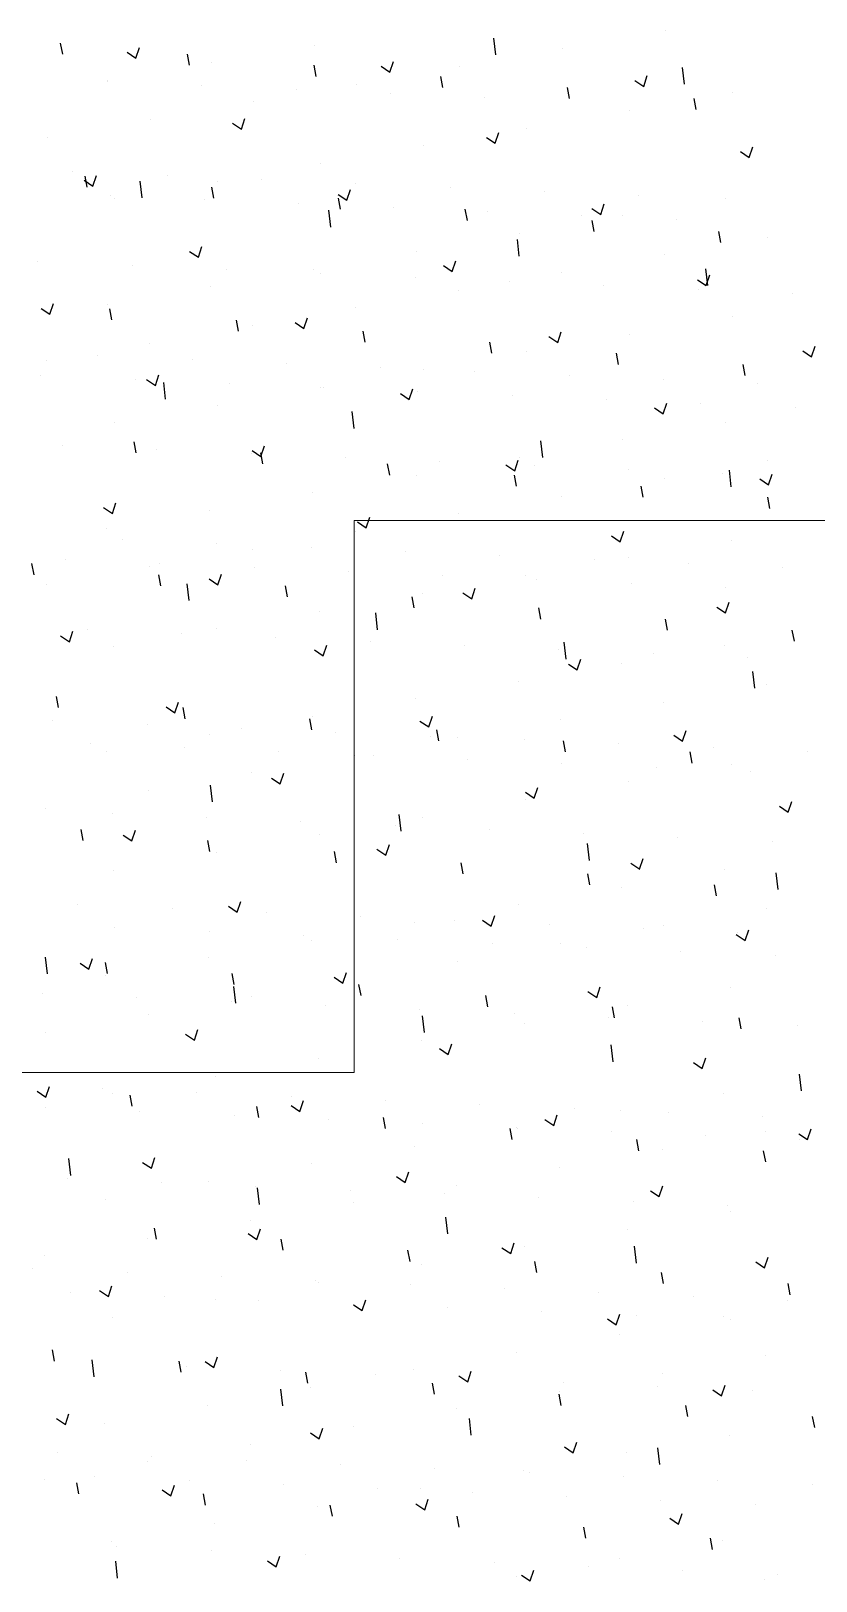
# Model space of a CAD drawing. Header units: millimetres. Extents: x 331487 to 517269, y 198509 to 399936.
# Drawn here: x 416891 to 417335, y 393439 to 394317 of the extents above; entities that cross this region are included whole.
import ezdxf

# ---------------------------------------------------------------- set-up
doc = ezdxf.new("R2010")
doc.units = ezdxf.units.MM
doc.header["$MEASUREMENT"] = 0
doc.layers.add('9th_Hatch-4', color=252, linetype='Continuous', lineweight=5)
doc.layers.add('COLUMN', color=6, linetype='Continuous')

msp = doc.modelspace()

# ---------------------------------------------------------------- linework, layer by layer
at = {"layer": '9th_Hatch-4', "linetype": 'Continuous'}
for p, q in [((417073.66, 394039.61), (417386.16, 394039.61)), ((417073.66, 393727.11), (417073.66, 394039.61)), ((416761.16, 393727.11), (417073.66, 393727.11))]:
    msp.add_line(p, q, dxfattribs=at)
at = {"layer": 'COLUMN', "color": 2, "linetype": 'Continuous'}
for p, q in [((417153.93, 394303.07), (417152.82, 394312.57)), ((417249.89, 394316.62), (417249.89, 394316.62)), ((416908.71, 394303.49), (416907.56, 394309.75)), ((416945.17, 394304.67), (416950.15, 394301.31)), ((416950.14, 394301.31), (416952.17, 394307.35)), ((416980.44, 394297.21), (416979.28, 394303.48)), ((417050.98, 394308.54), (417050.98, 394308.54)), ((417191.57, 394306.6), (417191.57, 394306.6)), ((416992.66, 394298.53), (416992.66, 394298.53)), ((417052.17, 394290.94), (417051.01, 394297.2)), ((417088.89, 394296.66), (417093.86, 394293.3)), ((417093.86, 394293.3), (417095.88, 394299.34)), ((417133.26, 394296.59), (417133.26, 394296.59)), ((417260.65, 394286.52), (417259.54, 394296.02)), ((416934.02, 394288.02), (416934.02, 394288.02)), ((416934.34, 394288.52), (416934.34, 394288.52)), ((416987.4, 394285.77), (416987.4, 394285.77)), ((417074.94, 394286.58), (417074.94, 394286.58)), ((417123.89, 394284.66), (417122.74, 394290.93)), ((417195.62, 394278.38), (417194.46, 394284.65)), ((417232.6, 394288.65), (417237.57, 394285.29)), ((417237.57, 394285.29), (417239.6, 394291.34)), ((417016.62, 394276.57), (417016.62, 394276.57)), ((417040.78, 394283.51), (417040.78, 394283.51)), ((417094.16, 394281.26), (417094.16, 394281.26)), ((417147.54, 394279), (417147.54, 394279)), ((417267.34, 394272.11), (417266.19, 394278.38)), ((417288.08, 394281.62), (417288.08, 394281.62)), ((416958.3, 394266.56), (416958.3, 394266.56)), ((417009.83, 394261.05), (417011.86, 394267.09)), ((417229.77, 394271.61), (417229.77, 394271.61)), ((417004.86, 394264.41), (417009.84, 394261.05)), ((417153.55, 394253.04), (417155.57, 394259.08)), ((417171.45, 394261.6), (417171.45, 394261.6)), ((416899.98, 394256.55), (416899.98, 394256.55)), ((417113.13, 394251.59), (417113.13, 394251.59)), ((417148.58, 394256.4), (417153.55, 394253.04)), ((417297.26, 394245.03), (417299.29, 394251.07)), ((417054.81, 394241.58), (417054.81, 394241.58)), ((417292.29, 394248.39), (417297.27, 394245.03)), ((416914.54, 394236.93), (416914.54, 394236.93)), ((416920.84, 394232.15), (416925.82, 394228.8)), ((416922.59, 394228.27), (416921.43, 394234.53)), ((416925.81, 394228.8), (416927.84, 394234.84)), ((416953.74, 394222.21), (416952.63, 394231.71)), ((416967.92, 394234.67), (416967.92, 394234.67)), ((416996.49, 394231.57), (416996.49, 394231.57)), ((417021.31, 394232.41), (417021.31, 394232.41)), ((416935.63, 394223.49), (416935.63, 394223.49)), ((416994.32, 394221.99), (416993.16, 394228.26)), ((417064.56, 394224.14), (417069.53, 394220.79)), ((417069.52, 394220.79), (417071.55, 394226.83)), ((417074.69, 394230.16), (417074.69, 394230.16)), ((417128.07, 394227.9), (417128.07, 394227.9)), ((417181.45, 394225.65), (417181.45, 394225.65)), ((417234.84, 394223.39), (417234.84, 394223.39)), ((416938.17, 394221.56), (416938.17, 394221.56)), ((416989.01, 394221.24), (416989.01, 394221.24)), ((417042.39, 394218.98), (417042.39, 394218.98)), ((417060.46, 394205.66), (417059.35, 394215.16)), ((417066.04, 394215.72), (417064.89, 394221.98)), ((417095.77, 394216.73), (417095.77, 394216.73)), ((417137.77, 394209.44), (417136.61, 394215.71)), ((417149.16, 394214.47), (417149.16, 394214.47)), ((417208.27, 394216.13), (417213.24, 394212.78)), ((417213.24, 394212.78), (417215.27, 394218.82)), ((417283.96, 394221.95), (417283.96, 394221.95)), ((417202.54, 394212.22), (417202.54, 394212.22)), ((417209.49, 394203.17), (417208.34, 394209.43)), ((417225.64, 394211.94), (417225.64, 394211.94)), ((417255.92, 394209.96), (417255.92, 394209.96)), ((417167.18, 394189.11), (417166.08, 394198.6)), ((417167.32, 394201.93), (417167.32, 394201.93)), ((417281.22, 394196.89), (417280.06, 394203.16)), ((417307.92, 394200), (417307.92, 394200)), ((416980.53, 394191.89), (416985.51, 394188.54)), ((416985.5, 394188.53), (416987.53, 394194.58)), ((417109, 394191.92), (417109, 394191.92)), ((417249.6, 394189.99), (417249.6, 394189.99)), ((416894.65, 394186.09), (416894.65, 394186.09)), ((416948.03, 394183.84), (416948.03, 394183.84)), ((417001.41, 394181.58), (417001.41, 394181.58)), ((417050.68, 394181.91), (417050.68, 394181.91)), ((417054.79, 394179.33), (417054.79, 394179.33)), ((417124.25, 394183.88), (417129.22, 394180.53)), ((417129.22, 394180.52), (417131.24, 394186.57)), ((417191.28, 394179.98), (417191.28, 394179.98)), ((417273.91, 394172.55), (417272.8, 394182.05)), ((417272.93, 394172.52), (417274.96, 394178.56)), ((416992.36, 394171.9), (416992.36, 394171.9)), ((417108.18, 394177.07), (417108.18, 394177.07)), ((417132.96, 394169.97), (417132.96, 394169.97)), ((417161.56, 394174.82), (417161.56, 394174.82)), ((417214.94, 394172.56), (417214.94, 394172.56)), ((417267.96, 394175.87), (417272.93, 394172.52)), ((417268.32, 394170.31), (417268.32, 394170.31)), ((416901.48, 394156.28), (416903.51, 394162.32)), ((416934.04, 394161.89), (416934.04, 394161.89)), ((417321.7, 394168.05), (417321.7, 394168.05)), ((416896.51, 394159.64), (416901.49, 394156.28)), ((416936.47, 394153.05), (416935.31, 394159.32)), ((417008.19, 394146.77), (417007.03, 394153.04)), ((417045.19, 394148.27), (417047.22, 394154.31)), ((417074.64, 394159.95), (417074.64, 394159.95)), ((417287.79, 394154.99), (417287.79, 394154.99)), ((417016.32, 394149.94), (417016.32, 394149.94)), ((417040.22, 394151.63), (417045.2, 394148.27)), ((417079.92, 394140.5), (417078.76, 394146.77)), ((417183.94, 394143.62), (417188.91, 394140.26)), ((417188.91, 394140.26), (417190.93, 394146.31)), ((417229.47, 394144.98), (417229.47, 394144.98)), ((416958.01, 394139.93), (416958.01, 394139.93)), ((417151.64, 394134.22), (417150.49, 394140.49)), ((417171.15, 394134.97), (417171.15, 394134.97)), ((417327.65, 394135.61), (417332.62, 394132.26)), ((417332.62, 394132.25), (417334.65, 394138.3)), ((416899.69, 394129.92), (416899.69, 394129.92)), ((416928.56, 394132.74), (416928.56, 394132.74)), ((416981.94, 394130.48), (416981.94, 394130.48)), ((417035.32, 394128.23), (417035.32, 394128.23)), ((417088.7, 394125.97), (417088.7, 394125.97)), ((417223.37, 394127.95), (417222.21, 394134.21)), ((417295.1, 394121.67), (417293.94, 394127.94)), ((416896.26, 394121.56), (416896.26, 394121.56)), ((416949.64, 394119.31), (416949.64, 394119.31)), ((416956.2, 394119.38), (416961.18, 394116.02)), ((416961.17, 394116.02), (416963.2, 394122.06)), ((416966.99, 394108.25), (416965.89, 394117.74)), ((417003.02, 394117.05), (417003.02, 394117.05)), ((417112.83, 394124.96), (417112.83, 394124.96)), ((417142.08, 394123.72), (417142.08, 394123.72)), ((417195.47, 394121.46), (417195.47, 394121.46)), ((417248.85, 394119.21), (417248.85, 394119.21)), ((417054.52, 394114.95), (417054.52, 394114.95)), ((417056.4, 394114.8), (417056.4, 394114.8)), ((417099.91, 394111.37), (417104.89, 394108.01)), ((417104.88, 394108.01), (417106.91, 394114.05)), ((417109.79, 394112.54), (417109.79, 394112.54)), ((417163.17, 394110.28), (417163.17, 394110.28)), ((417302.23, 394116.95), (417302.23, 394116.95)), ((416996.2, 394104.94), (416996.2, 394104.94)), ((417073.72, 394091.69), (417072.61, 394101.19)), ((417216.55, 394108.03), (417216.55, 394108.03)), ((417243.63, 394103.36), (417248.6, 394100)), ((417248.6, 394100), (417250.62, 394106.04)), ((417269.93, 394105.77), (417269.93, 394105.77)), ((417323.32, 394103.52), (417323.32, 394103.52)), ((416937.88, 394094.93), (416937.88, 394094.93)), ((417283.66, 394095.32), (417283.66, 394095.32)), ((416908.66, 394081.91), (416908.66, 394081.91)), ((416950.34, 394077.83), (416949.18, 394084.1)), ((417180.44, 394075.14), (417179.34, 394084.64)), ((417225.34, 394085.31), (417225.34, 394085.31)), ((416962.04, 394079.65), (416962.04, 394079.65)), ((417015.42, 394077.4), (417015.42, 394077.4)), ((417015.89, 394079.11), (417020.87, 394075.76)), ((417020.86, 394075.76), (417022.89, 394081.8)), ((417022.07, 394071.55), (417020.91, 394077.82)), ((417068.81, 394075.14), (417068.81, 394075.14)), ((417164.57, 394067.75), (417166.6, 394073.79)), ((417167.02, 394075.3), (417167.02, 394075.3)), ((417307.62, 394073.37), (417307.62, 394073.37)), ((417093.79, 394065.28), (417092.64, 394071.55)), ((417108.71, 394065.29), (417108.71, 394065.29)), ((417122.19, 394072.89), (417122.19, 394072.89)), ((417159.61, 394071.1), (417164.58, 394067.75)), ((417165.52, 394059), (417164.36, 394065.27)), ((417175.57, 394070.63), (417175.57, 394070.63)), ((417228.95, 394068.38), (417228.95, 394068.38)), ((417282.34, 394066.12), (417282.34, 394066.12)), ((417287.17, 394058.59), (417286.06, 394068.09)), ((417308.29, 394059.74), (417310.32, 394065.78)), ((417237.24, 394052.73), (417236.09, 394059)), ((417249.3, 394063.36), (417249.3, 394063.36)), ((417303.32, 394063.1), (417308.29, 394059.74)), ((416931.87, 394046.86), (416936.84, 394043.51)), ((416936.84, 394043.5), (416938.87, 394049.55)), ((417050.39, 394055.28), (417050.39, 394055.28)), ((417190.99, 394053.35), (417190.99, 394053.35)), ((417308.97, 394046.45), (417307.81, 394052.72)), ((416992.07, 394045.27), (416992.07, 394045.27)), ((417075.58, 394038.85), (417080.56, 394035.5)), ((417080.55, 394035.49), (417082.58, 394041.54)), ((417132.67, 394043.34), (417132.67, 394043.34)), ((416933.75, 394035.26), (416933.75, 394035.26)), ((417074.35, 394033.33), (417074.35, 394033.33)), ((417219.3, 394030.84), (417224.27, 394027.49)), ((417224.27, 394027.49), (417226.29, 394033.53)), ((416942.57, 394028.55), (416942.57, 394028.55)), ((416995.95, 394026.3), (416995.95, 394026.3)), ((417016.03, 394023.32), (417016.03, 394023.32)), ((417049.33, 394024.04), (417049.33, 394024.04)), ((417102.72, 394021.79), (417102.72, 394021.79)), ((417287.49, 394028.36), (417287.49, 394028.36)), ((416892.49, 394008.88), (416891.33, 394015.15)), ((416910.27, 394017.38), (416910.27, 394017.38)), ((416957.71, 394013.3), (416957.71, 394013.3)), ((416963.65, 394015.12), (416963.65, 394015.12)), ((417017.04, 394012.87), (417017.04, 394012.87)), ((417156.1, 394019.53), (417156.1, 394019.53)), ((417209.48, 394017.28), (417209.48, 394017.28)), ((417229.18, 394018.35), (417229.18, 394018.35)), ((417262.86, 394015.02), (417262.86, 394015.02)), ((417316.24, 394012.77), (417316.24, 394012.77)), ((416899.39, 394003.29), (416899.39, 394003.29)), ((416964.22, 394002.61), (416963.06, 394008.88)), ((416980.25, 393994.28), (416979.15, 394003.78)), ((416991.56, 394006.6), (416996.54, 394003.24)), ((416996.53, 394003.24), (416998.56, 394009.28)), ((417070.42, 394010.61), (417070.42, 394010.61)), ((417123.8, 394008.35), (417123.8, 394008.35)), ((417170.86, 394008.34), (417170.86, 394008.34)), ((417177.18, 394006.1), (417177.18, 394006.1)), ((417230.56, 394003.84), (417230.56, 394003.84)), ((417035.94, 393996.33), (417034.79, 394002.6)), ((417107.67, 393990.06), (417106.51, 393996.33)), ((417112.54, 393998.33), (417112.54, 393998.33)), ((417135.27, 393998.59), (417140.25, 393995.23)), ((417140.24, 393995.23), (417142.27, 394001.28)), ((417283.95, 394001.59), (417283.95, 394001.59)), ((417054.22, 393988.32), (417054.22, 393988.32)), ((417086.98, 393977.73), (417085.87, 393987.23)), ((417179.39, 393983.78), (417178.24, 393990.05)), ((417278.99, 393990.58), (417283.96, 393987.23)), ((417283.96, 393987.22), (417285.98, 393993.27)), ((416912.51, 393970.99), (416914.54, 393977.03)), ((416922.67, 393977.72), (416922.67, 393977.72)), ((416995.9, 393978.31), (416995.9, 393978.31)), ((417251.12, 393977.51), (417249.96, 393983.78)), ((417322.85, 393971.23), (417321.69, 393977.5)), ((416907.54, 393974.35), (416912.51, 393970.99)), ((416937.58, 393968.3), (416937.58, 393968.3)), ((416976.06, 393975.47), (416976.06, 393975.47)), ((417029.44, 393973.21), (417029.44, 393973.21)), ((417056.22, 393962.98), (417058.25, 393969.02)), ((417082.82, 393970.96), (417082.82, 393970.96)), ((417136.2, 393968.7), (417136.2, 393968.7)), ((417193.7, 393961.18), (417192.59, 393970.68)), ((417283.37, 393968.7), (417283.37, 393968.7)), ((417051.25, 393966.34), (417056.23, 393962.98)), ((417189.58, 393966.45), (417189.58, 393966.45)), ((417199.93, 393954.97), (417201.96, 393961.01)), ((417242.97, 393964.19), (417242.97, 393964.19)), ((417296.35, 393961.93), (417296.35, 393961.93)), ((417194.96, 393958.33), (417199.94, 393954.97)), ((417225.05, 393958.68), (417225.05, 393958.68)), ((417300.42, 393944.63), (417299.32, 393954.12)), ((417166.73, 393948.67), (417166.73, 393948.67)), ((417307.33, 393946.74), (417307.33, 393946.74)), ((416906.36, 393933.66), (416905.21, 393939.93)), ((416967.23, 393934.08), (416972.2, 393930.73)), ((416972.2, 393930.73), (416974.23, 393936.77)), ((416978.09, 393927.39), (416976.93, 393933.66)), ((417108.41, 393938.66), (417108.41, 393938.66)), ((417249.01, 393936.73), (417249.01, 393936.73)), ((416903.2, 393926.62), (416903.2, 393926.62)), ((416956.58, 393924.37), (416956.58, 393924.37)), ((417049.82, 393921.11), (417048.66, 393927.38)), ((417050.09, 393928.65), (417050.09, 393928.65)), ((417110.94, 393926.07), (417115.92, 393922.72)), ((417115.91, 393922.72), (417117.94, 393928.76)), ((417190.69, 393926.72), (417190.69, 393926.72)), ((416991.77, 393918.64), (416991.77, 393918.64)), ((417009.96, 393922.11), (417009.96, 393922.11)), ((417063.35, 393919.86), (417063.35, 393919.86)), ((417116.73, 393917.6), (417116.73, 393917.6)), ((417121.54, 393914.84), (417120.39, 393921.11)), ((417132.37, 393916.71), (417132.37, 393916.71)), ((417170.11, 393915.35), (417170.11, 393915.35)), ((417254.66, 393918.07), (417259.63, 393914.71)), ((417259.62, 393914.71), (417261.65, 393920.75)), ((416924.28, 393913.19), (416924.28, 393913.19)), ((416933.45, 393908.63), (416933.45, 393908.63)), ((416977.67, 393910.94), (416977.67, 393910.94)), ((417031.05, 393908.68), (417031.05, 393908.68)), ((417074.05, 393906.7), (417074.05, 393906.7)), ((417193.27, 393908.56), (417192.11, 393914.83)), ((417223.49, 393913.09), (417223.49, 393913.09)), ((417264.99, 393902.29), (417263.84, 393908.56)), ((417276.88, 393910.83), (417276.88, 393910.83)), ((417330.26, 393908.58), (417330.26, 393908.58)), ((417084.43, 393906.42), (417084.43, 393906.42)), ((417137.81, 393904.17), (417137.81, 393904.17)), ((417191.2, 393901.91), (417191.2, 393901.91)), ((417244.58, 393899.66), (417244.58, 393899.66)), ((417287.2, 393901.73), (417287.2, 393901.73)), ((416993.51, 393880.32), (416992.4, 393889.82)), ((417015.73, 393896.69), (417015.73, 393896.69)), ((417026.92, 393893.82), (417031.89, 393890.47)), ((417031.89, 393890.46), (417033.92, 393896.51)), ((417228.88, 393891.72), (417228.88, 393891.72)), ((417297.96, 393897.4), (417297.96, 393897.4)), ((416957.42, 393886.68), (416957.42, 393886.68)), ((417170.56, 393881.71), (417170.56, 393881.71)), ((417170.63, 393885.81), (417175.61, 393882.46)), ((417175.6, 393882.46), (417177.63, 393888.5)), ((417319.32, 393874.45), (417321.34, 393880.49)), ((416899.1, 393876.67), (416899.1, 393876.67)), ((416936.69, 393873.54), (416936.69, 393873.54)), ((417100.23, 393863.77), (417099.13, 393873.26)), ((417112.24, 393871.7), (417112.24, 393871.7)), ((417314.35, 393877.8), (417319.32, 393874.45)), ((416920.24, 393858.45), (416919.08, 393864.71)), ((416947.87, 393858.21), (416949.89, 393864.25)), ((416990.07, 393871.28), (416990.07, 393871.28)), ((417043.45, 393869.03), (417043.45, 393869.03)), ((417096.83, 393866.77), (417096.83, 393866.77)), ((417150.22, 393864.51), (417150.22, 393864.51)), ((416942.9, 393861.57), (416947.87, 393858.21)), ((416991.97, 393852.17), (416990.81, 393858.44)), ((417053.93, 393861.69), (417053.93, 393861.69)), ((417091.58, 393850.2), (417093.61, 393856.25)), ((417203.6, 393862.26), (417203.6, 393862.26)), ((417206.96, 393847.22), (417205.85, 393856.71)), ((417256.98, 393860), (417256.98, 393860)), ((417310.36, 393857.75), (417310.36, 393857.75)), ((416995.61, 393851.68), (416995.61, 393851.68)), ((417063.69, 393845.9), (417062.54, 393852.16)), ((417086.61, 393853.56), (417091.59, 393850.2)), ((417135.42, 393839.62), (417134.26, 393845.89)), ((417230.32, 393845.55), (417235.3, 393842.2)), ((417235.29, 393842.19), (417237.32, 393848.24)), ((416937.29, 393841.67), (416937.29, 393841.67)), ((417207.14, 393833.34), (417205.99, 393839.61)), ((417283.07, 393842.07), (417283.07, 393842.07)), ((417313.68, 393830.66), (417312.58, 393840.16)), ((417224.75, 393832.06), (417224.75, 393832.06)), ((417278.87, 393827.07), (417277.71, 393833.34)), ((416917.21, 393822.44), (416917.21, 393822.44)), ((416970.6, 393820.18), (416970.6, 393820.18)), ((417002.59, 393821.31), (417007.56, 393817.95)), ((417007.56, 393817.95), (417009.59, 393823.99)), ((417166.43, 393822.05), (417166.43, 393822.05)), ((417307.03, 393820.11), (417307.03, 393820.11)), ((417023.98, 393817.93), (417023.98, 393817.93)), ((417077.36, 393815.67), (417077.36, 393815.67)), ((417108.12, 393812.03), (417108.12, 393812.03)), ((417130.74, 393813.42), (417130.74, 393813.42)), ((417146.3, 393813.3), (417151.28, 393809.94)), ((417151.27, 393809.94), (417153.3, 393815.98)), ((417184.12, 393811.16), (417184.12, 393811.16)), ((417248.71, 393810.1), (417248.71, 393810.1)), ((416938.3, 393809), (416938.3, 393809)), ((416991.68, 393806.75), (416991.68, 393806.75)), ((417045.06, 393804.49), (417045.06, 393804.49)), ((417049.8, 393802.02), (417049.8, 393802.02)), ((417098.45, 393802.24), (417098.45, 393802.24)), ((417237.51, 393808.9), (417237.51, 393808.9)), ((417290.01, 393805.29), (417294.99, 393801.93)), ((417290.89, 393806.65), (417290.89, 393806.65)), ((417294.98, 393801.93), (417297.01, 393807.98)), ((416900.04, 393782.91), (416898.94, 393792.4)), ((417151.83, 393799.98), (417151.83, 393799.98)), ((417190.4, 393800.09), (417190.4, 393800.09)), ((417205.21, 393797.73), (417205.21, 393797.73)), ((417258.59, 393795.47), (417258.59, 393795.47)), ((417311.97, 393793.22), (417311.97, 393793.22)), ((416918.57, 393789.05), (416923.54, 393785.7)), ((416923.54, 393785.7), (416925.56, 393791.74)), ((416934.11, 393783.23), (416932.96, 393789.49)), ((416991.48, 393792.01), (416991.48, 393792.01)), ((417067.25, 393777.69), (417069.28, 393783.73)), ((417132.08, 393790.08), (417132.08, 393790.08)), ((416933.16, 393782), (416933.16, 393782)), ((417005.84, 393776.95), (417004.68, 393783.22)), ((417006.77, 393766.36), (417005.66, 393775.85)), ((417062.28, 393781.04), (417067.25, 393777.69)), ((417073.76, 393780.07), (417073.76, 393780.07)), ((417077.57, 393770.68), (417076.41, 393776.94)), ((417210.96, 393769.68), (417212.99, 393775.72)), ((417286.91, 393775.1), (417286.91, 393775.1)), ((416897.32, 393771.61), (416897.32, 393771.61)), ((416950.7, 393769.35), (416950.7, 393769.35)), ((417004.08, 393767.1), (417004.08, 393767.1)), ((417015.44, 393770.06), (417015.44, 393770.06)), ((417149.29, 393764.4), (417148.14, 393770.67)), ((417205.99, 393773.04), (417210.97, 393769.68)), ((416957.12, 393760.05), (416957.12, 393760.05)), ((417057.47, 393764.84), (417057.47, 393764.84)), ((417110.85, 393762.58), (417110.85, 393762.58)), ((417113.49, 393749.8), (417112.39, 393759.3)), ((417164.23, 393760.33), (417164.23, 393760.33)), ((417217.61, 393758.07), (417217.61, 393758.07)), ((417221.02, 393758.13), (417219.86, 393764.39)), ((417228.59, 393765.09), (417228.59, 393765.09)), ((417292.74, 393751.85), (417291.59, 393758.12)), ((416898.8, 393750.04), (416898.8, 393750.04)), ((416978.26, 393748.79), (416983.23, 393745.44)), ((416983.23, 393745.43), (416985.25, 393751.48)), ((417170.27, 393755.08), (417170.27, 393755.08)), ((417270.99, 393755.82), (417270.99, 393755.82)), ((417324.38, 393753.56), (417324.38, 393753.56)), ((417111.95, 393745.07), (417111.95, 393745.07)), ((417121.97, 393740.78), (417126.94, 393737.43)), ((417126.94, 393737.43), (417128.97, 393743.47)), ((417220.22, 393733.25), (417219.11, 393742.75)), ((417053.63, 393735.06), (417053.63, 393735.06)), ((417265.68, 393732.77), (417270.66, 393729.42)), ((417270.65, 393729.42), (417272.68, 393735.46)), ((416995.31, 393725.05), (416995.31, 393725.05)), ((417326.94, 393716.7), (417325.83, 393726.2)), ((416894.23, 393716.54), (416899.21, 393713.18)), ((416899.2, 393713.18), (416901.23, 393719.22)), ((416931.23, 393718.25), (416931.23, 393718.25)), ((416936.99, 393715.04), (416936.99, 393715.04)), ((416947.99, 393708.01), (416946.83, 393714.28)), ((416984.61, 393716), (416984.61, 393716)), ((417037.99, 393713.74), (417037.99, 393713.74)), ((417282.78, 393715.44), (417282.78, 393715.44)), ((416898.93, 393707.07), (416898.93, 393707.07)), ((416952.31, 393704.82), (416952.31, 393704.82)), ((417019.72, 393701.73), (417018.56, 393708)), ((417037.95, 393708.53), (417042.92, 393705.17)), ((417042.92, 393705.17), (417044.94, 393711.22)), ((417091.37, 393711.48), (417091.37, 393711.48)), ((417144.76, 393709.23), (417144.76, 393709.23)), ((417198.14, 393706.97), (417198.14, 393706.97)), ((417224.46, 393705.43), (417224.46, 393705.43)), ((417251.52, 393704.72), (417251.52, 393704.72)), ((417005.69, 393702.56), (417005.69, 393702.56)), ((417059.08, 393700.31), (417059.08, 393700.31)), ((417091.44, 393695.46), (417090.29, 393701.73)), ((417112.46, 393698.05), (417112.46, 393698.05)), ((417181.66, 393700.52), (417186.64, 393697.17)), ((417186.63, 393697.16), (417188.66, 393703.21)), ((417304.9, 393702.46), (417304.9, 393702.46)), ((417163.17, 393689.18), (417162.01, 393695.45)), ((417165.84, 393695.8), (417165.84, 393695.8)), ((417166.14, 393695.42), (417166.14, 393695.42)), ((417219.22, 393693.54), (417219.22, 393693.54)), ((417234.89, 393682.91), (417233.74, 393689.17)), ((417272.61, 393691.29), (417272.61, 393691.29)), ((417306.74, 393693.48), (417306.74, 393693.48)), ((417325.37, 393692.51), (417330.35, 393689.16)), ((417325.99, 393689.03), (417325.99, 393689.03)), ((417330.34, 393689.16), (417332.37, 393695.2)), ((416913.3, 393668.94), (416912.2, 393678.44)), ((416958.89, 393672.92), (416960.92, 393678.96)), ((417107.82, 393685.41), (417107.82, 393685.41)), ((417248.42, 393683.47), (417248.42, 393683.47)), ((417306.62, 393676.63), (417305.46, 393682.9)), ((416953.93, 393676.28), (416958.9, 393672.92)), ((417049.5, 393675.4), (417049.5, 393675.4)), ((417102.61, 393664.91), (417104.64, 393670.95)), ((417190.1, 393673.46), (417190.1, 393673.46)), ((416911.33, 393667.42), (416911.33, 393667.42)), ((416964.71, 393665.16), (416964.71, 393665.16)), ((416991.18, 393665.38), (416991.18, 393665.38)), ((417018.1, 393662.91), (417018.1, 393662.91)), ((417020.02, 393652.39), (417018.92, 393661.89)), ((417097.64, 393668.27), (417102.61, 393664.91)), ((417131.78, 393663.45), (417131.78, 393663.45)), ((417246.32, 393656.9), (417248.35, 393662.95)), ((416932.86, 393655.37), (416932.86, 393655.37)), ((417071.48, 393660.65), (417071.48, 393660.65)), ((417073.46, 393653.44), (417073.46, 393653.44)), ((417124.86, 393658.4), (417124.86, 393658.4)), ((417178.24, 393656.14), (417178.24, 393656.14)), ((417231.63, 393653.89), (417231.63, 393653.89)), ((417241.35, 393660.26), (417246.33, 393656.9)), ((417015.14, 393643.43), (417015.14, 393643.43)), ((417126.75, 393635.84), (417125.64, 393645.34)), ((417285.01, 393651.63), (417285.01, 393651.63)), ((417286.61, 393648.47), (417286.61, 393648.47)), ((416961.86, 393632.79), (416960.71, 393639.06)), ((417013.62, 393636.01), (417018.59, 393632.66)), ((417018.59, 393632.66), (417020.61, 393638.7)), ((417228.29, 393638.46), (417228.29, 393638.46)), ((416956.83, 393633.42), (416956.83, 393633.42)), ((417033.59, 393626.51), (417032.43, 393632.78)), ((417105.32, 393620.24), (417104.16, 393626.51)), ((417157.33, 393628.01), (417162.3, 393624.65)), ((417162.3, 393624.65), (417164.33, 393630.69)), ((417169.97, 393628.45), (417169.97, 393628.45)), ((417233.47, 393619.29), (417232.37, 393628.78)), ((416898.51, 393623.41), (416898.51, 393623.41)), ((417111.65, 393618.44), (417111.65, 393618.44)), ((417177.04, 393613.96), (417175.89, 393620.23)), ((417301.04, 393620), (417306.02, 393616.64)), ((417306.01, 393616.64), (417308.04, 393622.68)), ((416891.86, 393616.32), (416891.86, 393616.32)), ((416945.24, 393614.07), (416945.24, 393614.07)), ((416998.62, 393611.81), (416998.62, 393611.81)), ((417052.01, 393609.55), (417052.01, 393609.55)), ((417053.34, 393608.43), (417053.34, 393608.43)), ((417248.77, 393607.69), (417247.61, 393613.96)), ((416912.94, 393602.89), (416912.94, 393602.89)), ((416929.59, 393603.76), (416934.57, 393600.41)), ((416934.56, 393600.4), (416936.59, 393606.45)), ((416966.33, 393600.63), (416966.33, 393600.63)), ((417105.39, 393607.3), (417105.39, 393607.3)), ((417158.77, 393605.04), (417158.77, 393605.04)), ((417212.15, 393602.79), (417212.15, 393602.79)), ((417265.53, 393600.53), (417265.53, 393600.53)), ((417320.5, 393601.41), (417319.34, 393607.68)), ((416995.02, 393598.42), (416995.02, 393598.42)), ((417019.71, 393598.38), (417019.71, 393598.38)), ((417073.09, 393596.12), (417073.09, 393596.12)), ((417073.31, 393595.75), (417078.28, 393592.4)), ((417078.28, 393592.4), (417080.3, 393598.44)), ((417126.47, 393593.87), (417126.47, 393593.87)), ((417179.85, 393591.61), (417179.85, 393591.61)), ((417318.92, 393598.28), (417318.92, 393598.28)), ((416936.7, 393588.41), (416936.7, 393588.41)), ((417217.02, 393587.74), (417221.99, 393584.39)), ((417221.99, 393584.39), (417224.02, 393590.43)), ((417233.24, 393589.36), (417233.24, 393589.36)), ((417282.48, 393588.81), (417282.48, 393588.81)), ((417286.62, 393587.1), (417286.62, 393587.1)), ((417224.16, 393578.8), (417224.16, 393578.8)), ((416904.01, 393563.84), (416902.86, 393570.11)), ((416926.56, 393554.98), (416925.45, 393564.48)), ((416994.25, 393560.14), (416996.28, 393566.19)), ((417165.84, 393568.79), (417165.84, 393568.79)), ((417306.44, 393566.85), (417306.44, 393566.85)), ((416925.35, 393563.23), (416925.35, 393563.23)), ((416975.74, 393557.57), (416974.58, 393563.84)), ((416978.73, 393560.98), (416978.73, 393560.98)), ((416989.28, 393563.5), (416994.26, 393560.14)), ((417032.11, 393558.72), (417032.11, 393558.72)), ((417047.47, 393551.29), (417046.31, 393557.56)), ((417085.49, 393556.47), (417085.49, 393556.47)), ((417107.53, 393558.78), (417107.53, 393558.78)), ((417137.97, 393552.13), (417139.99, 393558.18)), ((417248.12, 393556.84), (417248.12, 393556.84)), ((417033.28, 393538.43), (417032.18, 393547.92)), ((417049.21, 393548.77), (417049.21, 393548.77)), ((417119.19, 393545.02), (417118.04, 393551.29)), ((417133, 393555.49), (417137.97, 393552.14)), ((417138.87, 393554.21), (417138.87, 393554.21)), ((417189.81, 393546.83), (417189.81, 393546.83)), ((417192.26, 393551.96), (417192.26, 393551.96)), ((417245.64, 393549.7), (417245.64, 393549.7)), ((417276.71, 393547.48), (417281.68, 393544.13)), ((417281.68, 393544.13), (417283.71, 393550.17)), ((417299.02, 393547.45), (417299.02, 393547.45)), ((416990.89, 393538.76), (416990.89, 393538.76)), ((417190.92, 393538.74), (417189.76, 393545.01)), ((417262.64, 393532.47), (417261.49, 393538.74)), ((416905.26, 393531.25), (416910.24, 393527.89)), ((416910.23, 393527.89), (416912.26, 393533.93)), ((417131.49, 393536.82), (417131.49, 393536.82)), ((417140.01, 393521.88), (417138.9, 393531.37)), ((417334.37, 393526.19), (417333.21, 393532.46)), ((416932.57, 393528.74), (416932.57, 393528.74)), ((417048.98, 393523.24), (417053.95, 393519.88)), ((417053.94, 393519.88), (417055.97, 393525.92)), ((417073.17, 393526.81), (417073.17, 393526.81)), ((417286.32, 393521.85), (417286.32, 393521.85)), ((416905.87, 393512.13), (416905.87, 393512.13)), ((417014.85, 393516.8), (417014.85, 393516.8)), ((417192.69, 393515.23), (417197.66, 393511.87)), ((417197.66, 393511.87), (417199.69, 393517.92)), ((417228, 393511.83), (417228, 393511.83)), ((417246.73, 393505.32), (417245.63, 393514.82)), ((416956.53, 393506.79), (416956.53, 393506.79)), ((416959.25, 393509.88), (416959.25, 393509.88)), ((417012.64, 393507.62), (417012.64, 393507.62)), ((417066.02, 393505.37), (417066.02, 393505.37)), ((417119.4, 393503.11), (417119.4, 393503.11)), ((416898.21, 393496.78), (416898.21, 393496.78)), ((416917.89, 393488.62), (416916.73, 393494.89)), ((416926.96, 393498.7), (416926.96, 393498.7)), ((416980.34, 393496.45), (416980.34, 393496.45)), ((417033.72, 393494.19), (417033.72, 393494.19)), ((417169.68, 393501.82), (417169.68, 393501.82)), ((417172.78, 393500.86), (417172.78, 393500.86)), ((417226.17, 393498.6), (417226.17, 393498.6)), ((417279.55, 393496.35), (417279.55, 393496.35)), ((416964.95, 393490.98), (416969.93, 393487.63)), ((416969.92, 393487.63), (416971.95, 393493.67)), ((416989.62, 393482.35), (416988.46, 393488.62)), ((417087.1, 393491.94), (417087.1, 393491.94)), ((417111.36, 393491.81), (417111.36, 393491.81)), ((417113.64, 393479.62), (417115.66, 393485.66)), ((417140.49, 393489.68), (417140.49, 393489.68)), ((417193.87, 393487.43), (417193.87, 393487.43)), ((417332.93, 393494.09), (417332.93, 393494.09)), ((417053.04, 393481.8), (417053.04, 393481.8)), ((417061.34, 393476.07), (417060.18, 393482.34)), ((417108.67, 393482.98), (417113.64, 393479.62)), ((417247.25, 393485.17), (417247.25, 393485.17)), ((417257.35, 393471.61), (417259.38, 393477.65)), ((417300.63, 393482.91), (417300.63, 393482.91)), ((416994.72, 393471.79), (416994.72, 393471.79)), ((417133.07, 393469.8), (417131.91, 393476.07)), ((417204.79, 393463.52), (417203.64, 393469.79)), ((417252.38, 393474.97), (417257.35, 393471.61)), ((416936.4, 393461.78), (416936.4, 393461.78)), ((416939.36, 393459.05), (416939.36, 393459.05)), ((417276.52, 393457.25), (417275.36, 393463.52)), ((417282.19, 393462.18), (417282.19, 393462.18)), ((416939.82, 393441.02), (416938.71, 393450.51)), ((416992.74, 393456.79), (416992.74, 393456.79)), ((417024.64, 393450.72), (417029.62, 393447.37)), ((417029.61, 393447.37), (417031.64, 393453.41)), ((417046.12, 393454.54), (417046.12, 393454.54)), ((417099.51, 393452.28), (417099.51, 393452.28)), ((417223.87, 393452.17), (417223.87, 393452.17)), ((417152.89, 393450.03), (417152.89, 393450.03)), ((417165.55, 393442.16), (417165.55, 393442.16)), ((417168.36, 393442.71), (417173.33, 393439.36)), ((417173.33, 393439.36), (417175.35, 393445.4)), ((417206.27, 393447.77), (417206.27, 393447.77)), ((417259.65, 393445.52), (417259.65, 393445.52)), ((417313.04, 393443.26), (417313.04, 393443.26)), ((417306.15, 393440.22), (417306.15, 393440.22))]:
    msp.add_line(p, q, dxfattribs=at)

doc.saveas('drawing.dxf')
